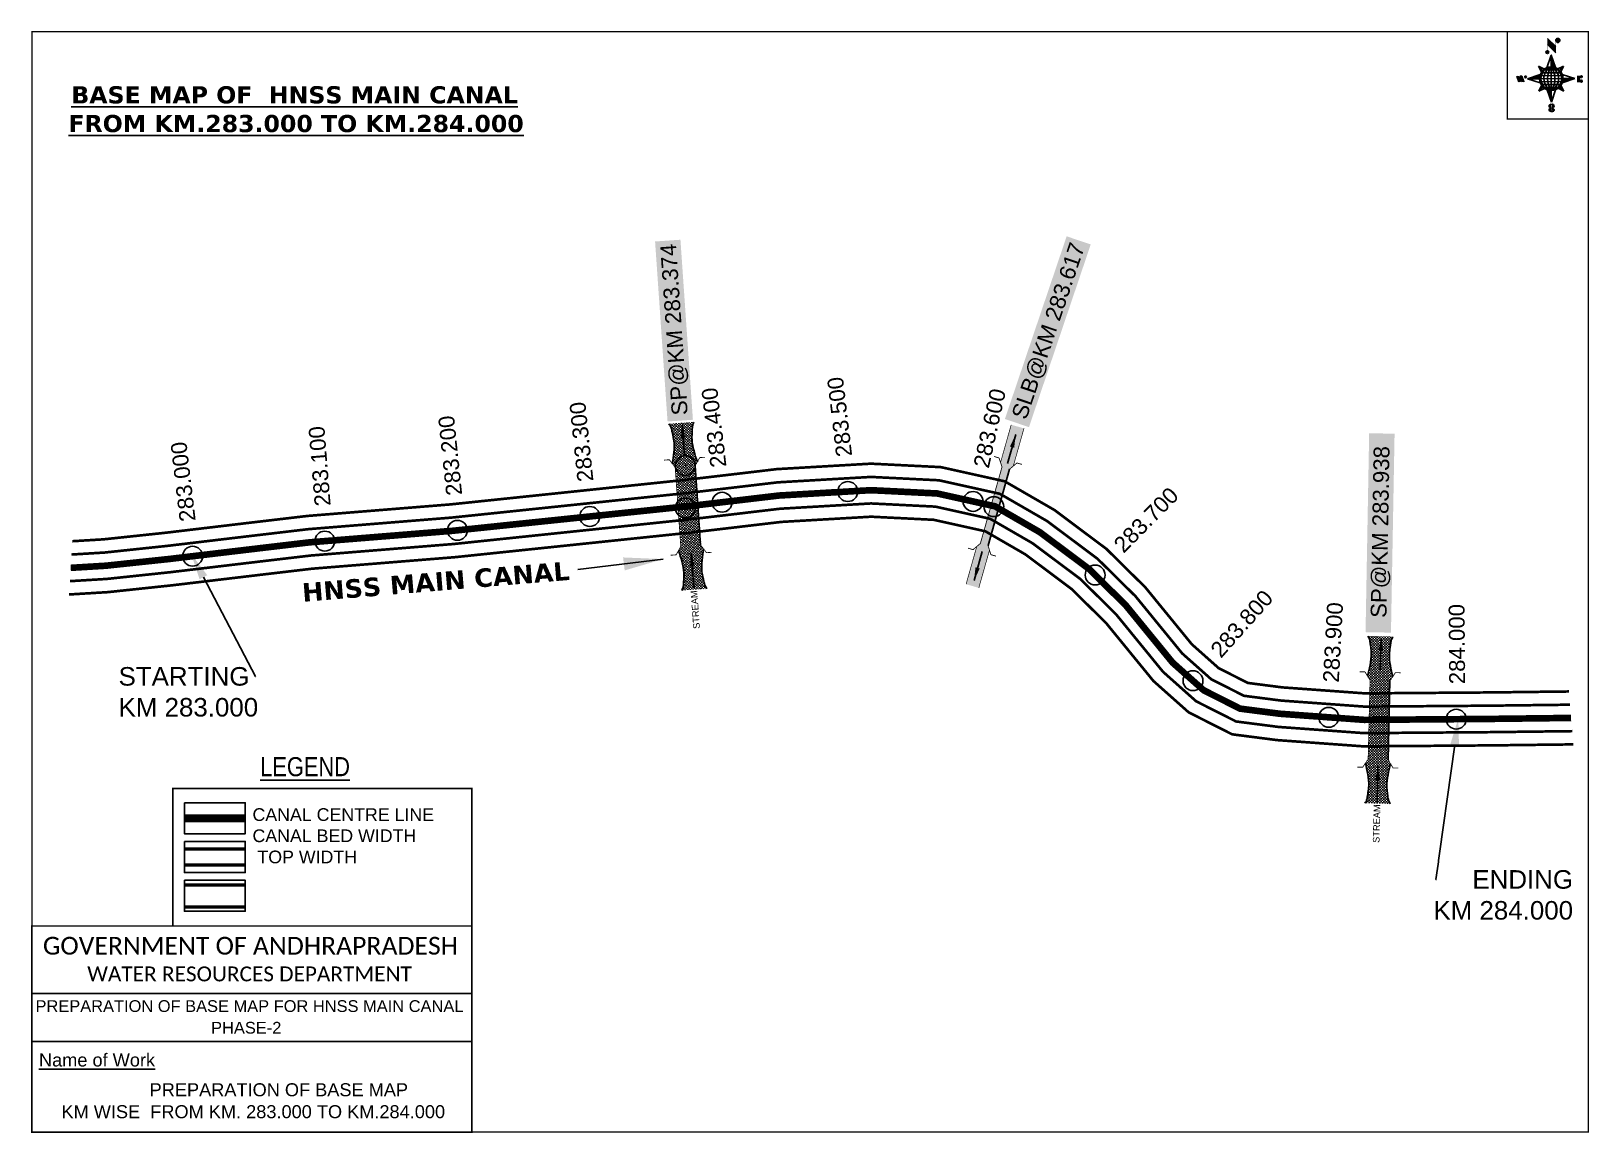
# Model space of a CAD drawing. Header units: inches. Extents: x 771834 to 773010, y 1592692 to 1593524.
import ezdxf
from ezdxf import colors
from ezdxf.entities.mleader import LeaderData, LeaderLine
from ezdxf.enums import TextEntityAlignment as Align
from ezdxf.math import Vec2, Vec3

# ---------------------------------------------------------------- set-up
doc = ezdxf.new("R2010")
doc.units = ezdxf.units.IN
doc.header["$LTSCALE"] = 15
doc.header["$MEASUREMENT"] = 0
doc.header["$PDMODE"] = 32
doc.header["$PDSIZE"] = 15
doc.linetypes.add('ACAD_ISO02W100', pattern=[15, 12, -3])
doc.linetypes.add('HIDDEN2', pattern=[0.1875, 0.125, -0.0625])
for name, color, linetype in [('AQUADUCT', 1, 'Continuous'), ('bord', 1, 'Continuous'), ('CANAL1', 7, 'Continuous'), ('CSMark', 72, 'Continuous'), ('DCBMS', 232, 'Continuous'), ('PAGE', 7, 'Continuous'), ('STRUCTURE', 5, 'Continuous'), ('TEXT', 6, 'Continuous')]:
    doc.layers.add(name, color=color, linetype=linetype)
doc.styles.add('ARIALN', font='ARIALN.TTF')
doc.styles.get("Standard").update_dxf_attribs({"font": 'arial.ttf'})
doc.dimstyles.get("Standard").update_dxf_attribs({"dimtxt": 20, "dimasz": 0.18, "dimexe": 0.18, "dimexo": 0.0625, "dimgap": 0.09, "dimtad": 0, "dimtih": 1, "dimtoh": 1, "dimdec": 4, "dimzin": 0, "dimdsep": 46, "dimtxsty": 'Standard', "dimcen": 0.09, "dimadec": 0, "dimazin": 0, "dimtfac": 1, "dimtdec": 4, "dimtofl": 0, "dimtmove": 0, "dimatfit": 3, "dimfxl": 1, "dimtolj": 1, "dimtzin": 0, "dimarcsym": 0})
pattern_1 = [(267.2971131487395, (-8720374.9383359, 50637915.13839893), (10.53672553373347, -0.4974314379093613), [])]
pattern_2 = [(357.2971131487395, (-8720374.9383359, 50637915.13839893), (0.4974314379093601, 10.53672553373348), [])]

# ---------------------------------------------------------------- blocks, each defined once
blk = doc.blocks.new('*X26')
at = {"color": 0, "linetype": 'Continuous'}
for p, q in [((6321.563175437702, 239.2074203663178), (6322.581924588794, 240.2261695174094)), ((6321.571094283617, 239.3921159075293), (6322.524536642279, 240.3455582661906)), ((6321.579013129532, 239.5768114487408), (6322.467148695763, 240.4649470149719)), ((6321.586931975447, 239.7615069899523), (6322.409760749248, 240.5843357637531)), ((6321.594850821361, 239.9462025311638), (6322.352372802732, 240.7037245125344)), ((6321.602769667276, 240.1308980723753), (6322.294984856217, 240.8231132613157)), ((6321.610688513191, 240.3155936135868), (6322.322610836808, 241.0275159372032)), ((6321.618607359106, 240.5002891547983), (6322.339575221931, 241.2212570176224)), ((6321.670405508729, 239.1378737420482), (6322.639312535309, 240.1067807686281)), ((6321.756101028845, 239.046792566867), (6322.694551492757, 239.9852430307802)), ((6321.767025283511, 240.8254837745006), (6322.356539607053, 241.4149980980416)), ((6321.841796548961, 238.9557113916858), (6322.784401525116, 239.8983163678416)), ((6321.927492069076, 238.8646302165046), (6322.874251557474, 239.8113897049031)), ((6322.013187589191, 238.7735490413234), (6322.964101589832, 239.7244630419646)), ((6322.075863133939, 241.3110983202248), (6322.373503992176, 241.6087391784607)), ((6322.098883109306, 238.6824678661422), (6323.053951622191, 239.637536379026)), ((6322.184578629423, 238.591386690961), (6323.143801654548, 239.5506097160875)), ((6322.270274149538, 238.5003055157798), (6323.233651686906, 239.463683053149)), ((6322.405772691616, 238.4590273625623), (6323.316199320379, 239.3694539913255)), ((6322.536564177177, 238.4130421528257), (6323.436926723143, 239.3134046987925)), ((6322.667355662737, 238.3670569430892), (6323.557654125907, 239.2573554062594)), ((6322.798147148297, 238.3210717333527), (6323.67838152867, 239.2013061137264)), ((6322.928938633857, 238.2750865236161), (6323.799108931434, 239.1452568211934)), ((6323.059730119417, 238.2291013138795), (6323.919836334197, 239.0892075286604)), ((6323.190521604977, 238.183116104143), (6324.040563736961, 239.0331582361274)), ((6323.334898284248, 238.1507160881169), (6324.161291139725, 238.9771089435944)), ((6323.500484499982, 238.1395256085544), (6324.282018542488, 238.9210596510615)), ((6323.666070715716, 238.1283351289918), (6324.389078986148, 238.8513433994243)), ((6323.83165693145, 238.1171446494292), (6324.558435473549, 238.8439231915289)), ((6324.097210919775, 238.2059219424567), (6324.727791960951, 238.8365029836336)), ((6324.341779298861, 238.2737136262468), (6324.897148448353, 238.8290827757383)), ((6324.586347677948, 238.341505310037), (6325.066504935754, 238.821662567843)), ((6324.830916057034, 238.4092969938271), (6325.235861423155, 238.8142423599477)), ((6325.075484436121, 238.4770886776172), (6325.405217910557, 238.8068221520524)), ((6325.401209342145, 238.6260368883443), (6325.574574397958, 238.7994019441571))]:
    blk.add_line(p, q, dxfattribs=at)
blk = doc.blocks.new('*X25')
at = {"color": 0, "linetype": 'Continuous'}
for p, q in [((6324.425409812192, 240.3018877878409), (6324.530098087213, 240.4065760628617)), ((6324.560821561592, 240.2605228419445), (6324.762767368324, 240.4624686486762)), ((6324.696233310992, 240.2191578960481), (6324.995436649435, 240.5183612344908)), ((6324.831645060392, 240.1777929501517), (6325.228105930546, 240.5742538203053)), ((6324.967056809793, 240.1364280042552), (6325.451206401633, 240.6205775960956)), ((6325.102468559193, 240.0950630583588), (6325.626700194168, 240.619294693334)), ((6325.231508829004, 240.0473266328736), (6325.802193986703, 240.6180117905725)), ((6325.335045025791, 239.9740861343645), (6325.976788801136, 240.6158299097086)), ((6325.438581222579, 239.9008456358553), (6326.100204563527, 240.5624689768027)), ((6325.542117419366, 239.8276051373462), (6326.223620325917, 240.5091080438968)), ((6325.645653616154, 239.754364638837), (6326.347036088308, 240.455747110991)), ((6325.749189812941, 239.6811241403279), (6326.470451850699, 240.4023861780851)), ((6325.852726009729, 239.6078836418188), (6326.593867613089, 240.3490252451792)), ((6325.951486090436, 239.5298670272285), (6326.71728337548, 240.2956643122733)), ((6326.036566250415, 239.4381704919113), (6326.840699137871, 240.2423033793674)), ((6326.121646410395, 239.346473956594), (6326.964114900262, 240.1889424464615)), ((6326.206726570374, 239.2547774212767), (6327.055858370612, 240.1039092215148)), ((6326.291806730354, 239.1630808859595), (6327.135785134496, 240.0070592901021)), ((6326.376886890333, 239.0713843506422), (6327.21571189838, 239.9102093586895)), ((6326.461967050313, 238.9796878153249), (6327.295638662264, 239.8133594272769)), ((6326.547047210292, 238.8879912800077), (6327.375565426148, 239.7165094958642)), ((6326.632127370272, 238.7962947446904), (6327.455492190032, 239.6196595644516)), ((6326.717207530251, 238.7045982093731), (6327.535418953916, 239.5228096330389)), ((6326.788410008449, 236.4777036487165), (6327.354219516036, 237.0435131563033)), ((6326.792225928501, 238.6028399123283), (6327.6153457178, 239.4259597016263)), ((6326.838137672734, 238.4719749612643), (6327.695272481684, 239.3291097702136)), ((6326.884049416966, 238.3411100102004), (6327.775199245568, 239.2322598388009)), ((6326.916746160023, 236.7828164955863), (6327.582476853365, 237.4485471889285)), ((6326.9299611612, 238.2102450591364), (6327.853734496604, 239.1340183945408)), ((6326.975872905432, 238.0793801080725), (6327.849127438164, 238.952634640804)), ((6327.003134980726, 237.9298654880686), (6327.844520379724, 238.7712508870673)), ((6327.012515933215, 237.7624697452613), (6327.839913321284, 238.5898671333306)), ((6327.021896885704, 237.5950740024541), (6327.835306262844, 238.4084833795939)), ((6327.031277838193, 237.4276782596467), (6327.830699204404, 238.2270996258572)), ((6327.040658790683, 237.2602825168395), (6327.826092145964, 238.0457158721205)), ((6327.045082311595, 237.087929342456), (6327.810734190693, 237.8535812215537))]:
    blk.add_line(p, q, dxfattribs=at)
blk = doc.blocks.new('H')
at = {"layer": 'bord', "extrusion": (0.0004278845142637609, 0.00479197890903182, 0.9999884268595202)}
h = blk.add_hatch(dxfattribs=at)
h.set_pattern_fill('LINE', color=8, scale=84.38768555040302, angle=-2.702886851260515, style=0)
h.set_pattern_definition(pattern_2)
h.paths.add_polyline_path([(-492.4668010775931, 785.5898788240738, -0.090992046448718), (-447.9625593584497, 775.2324968557805), (-486.4976985411486, 912.0312741750386)])
h = blk.add_hatch(dxfattribs=at)
h.set_pattern_fill('LINE', color=8, scale=84.38768555040302, angle=-92.70288685126052, style=0)
h.set_pattern_definition(pattern_1)
h.paths.add_polyline_path([(-624.8772989658173, 665.1175860036165, -0.09099204644210665), (-614.5199170010164, 709.6218277204316), (-751.3186943142209, 671.0866885515861)])
h = blk.add_hatch(dxfattribs=at)
h.set_pattern_fill('LINE', color=8, scale=84.38768555040302, angle=-2.702886851260515, style=0)
h.set_pattern_definition(pattern_2)
h.paths.add_polyline_path([(-504.4050061509479, 532.7070881242398, -0.090992046448718), (-548.909247870557, 543.064470092766), (-510.3741086877417, 406.2656927765347)])
h = blk.add_hatch(dxfattribs=at)
h.set_pattern_fill('LINE', color=8, scale=84.38768555040302, angle=-92.70288685126052, style=0)
h.set_pattern_definition(pattern_1)
h.paths.add_polyline_path([(-245.5531129193259, 647.210278397426), (-371.9945082624909, 653.17938094493, -0.09099204644878103), (-382.3518902289215, 608.6751392250881)])
at = {"layer": 'bord', "extrusion": (0.0004278845142637604, 0.00479197890903182, 0.9999884268595203)}
for p, q in [((-519.3860571105615, 1020.408509141766, -1216.824464901347), (-434.678793075087, 927.3084467682056, -1216.414571548796)), ((-516.2384251924814, 1087.08582315594, -1217.145331720205), (-431.5311611755169, 993.9857607749291, -1216.735438367611)), ((-538.2690597721958, 773.6536562892143, -1215.633927328097), (-487.0181812191731, 906.212239655666, -1216.291082326422)), ((-487.0181812191731, 906.212239655666, -1216.291082326422), (-492.9870239489828, 779.7722960542887, -1215.682623766277)), ((-487.0181812191731, 906.212239655666, -1216.291082326422), (-448.4827650671941, 769.4150330077391, -1215.652034309381)), ((-864.6667208376457, 700.9117660832126, -1215.145683569252), (-846.8602190883248, 637.7003116968554, -1214.850391321915)), ((-846.885899517627, 700.0723706756253, -1215.149269383754), (-829.079397758178, 636.8609162860084, -1214.853977136408)), ((-829.1050781964441, 699.2329752675723, -1215.152855198257), (-811.2985764592304, 636.0215208844747, -1214.857562950931)), ((-829.1050781964441, 699.2329752675723, -1215.152855198257), (-811.3242568973801, 698.393579858588, -1215.156441012743)), ((-811.3242568973801, 698.393579858588, -1215.156441012743), (-793.5177551378147, 635.1821254740935, -1214.861148765422)), ((-751.8386587080895, 665.2704204607289, -1215.023166955395), (-615.0399729244527, 703.8051171880215, -1215.266361263119)), ((-626.736305744329, 793.7732813858893, -1215.692487060367), (-566.811349663476, 760.1895317081362, -1215.557193835181)), ((-626.736305744329, 793.7732813858893, -1215.692487060367), (-584.1428260545363, 746.9596384149045, -1215.486379775655)), ((-598.946746484784, 730.9517588270828, -1215.4033350249), (-626.736305744329, 793.7732813858893, -1215.692487060367)), ((-421.3357812265749, 753.3219341966324, -1215.586531535218), (-358.5136001041974, 781.1110481221694, -1215.746578873753)), ((-358.5136001041974, 781.1110481221694, -1215.746578873753), (-405.3276889660046, 738.5181495659053, -1215.522440984547)), ((-358.5136001041974, 781.1110481221694, -1215.746578873753), (-392.0976094479556, 721.1868434431963, -1215.445049781629)), ((-378.6332729603746, 692.6448510554619, -1215.314036820931), (-246.0730746499612, 641.3942844460253, -1215.12516345687)), ((-213.4791469212505, 669.2951450282708, -1215.272811938016), (-216.710715676134, 600.8397693103179, -1214.943388670676)), ((-751.8386587080895, 665.2704204607289, -1215.023166955395), (-625.3972626964678, 659.3013864478562, -1215.048666080719)), ((-619.2784603905748, 614.0198538512923, -1214.834293591338), (-751.8386587080895, 665.2704204607289, -1215.023166955395)), ((-639.398133254319, 525.5536567845847, -1214.401751538512), (-605.8141239105607, 585.4778614635579, -1214.703280630637)), ((-639.398133254319, 525.5536567845847, -1214.401751538512), (-592.5840443923953, 568.1465553403832, -1214.625889427719)), ((-576.5759521321743, 553.3427707091905, -1214.561798877043), (-639.398133254319, 525.5536567845847, -1214.401751538512)), ((-510.8935521394596, 400.4524652508553, -1213.857248085843), (-549.4289682914387, 537.2496718976181, -1214.496296102879)), ((-459.6426735860878, 533.0110486173071, -1214.514403084168), (-510.8935521394596, 400.4524652508553, -1213.857248085843)), ((-504.9247094094171, 526.8924088519998, -1214.465706645989), (-510.8935521394596, 400.4524652508553, -1213.857248085843)), ((-371.1754276144202, 512.8914235194679, -1214.455843351893), (-431.1003836950404, 546.475173198618, -1214.591136577086)), ((-371.1754276144202, 512.8914235194679, -1214.455843351893), (-413.7689073036308, 559.7050664918497, -1214.661950636613)), ((-398.9649868734996, 575.7129460782744, -1214.74499538736), (-371.1754276144202, 512.8914235194679, -1214.455843351893)), ((-246.0730746499612, 641.3942844460253, -1215.12516345687), (-382.8717604242847, 602.859587718267, -1214.881969149149)), ((-372.5144706616993, 647.363318458898, -1215.099664331546), (-246.0730746499612, 641.3942844460253, -1215.12516345687)), ((-197.1518122339039, 599.9164343632292, -1214.947333066632), (-193.9202434780891, 668.3718100786209, -1215.276756333961))]:
    blk.add_line(p, q, dxfattribs=at)
at = {"layer": 'bord', "color": 8, "linetype": 'ByBlock', "extrusion": (0.0004278845142637604, 0.00479197890903182, 0.9999884268595203)}
for p, q in [((-375.037429585529, 679.1629559395369, -1215.250969739694), (-619.8901498829364, 690.7217333998997, -1215.201589898729)), ((-386.4701403837535, 711.3830894059502, -1215.400477790083), (-605.4730712235323, 721.7215742594562, -1215.35631111762)), ((-410.8462962137419, 744.2142448802479, -1215.547375515144), (-578.1125475389999, 752.110393114388, -1215.51364266185)), ((-492.9872379411827, 779.772306161467, -1215.682623723144), (-504.9247094094171, 526.8924088519998, -1214.465706645989)), ((-372.5145726100891, 647.3634304928128, -1215.099664824794), (-625.3973747401615, 659.3012845208868, -1215.048665544341)), ((-378.0217974673142, 615.9429816137999, -1214.946740470406), (-622.87451776542, 627.5017590741627, -1214.897360629442)), ((-392.4388761268347, 584.9431407540105, -1214.792019251512), (-611.441806967312, 595.2816256079823, -1214.747852579053)), ((-419.7993998112506, 554.5543218990788, -1214.634687707282), (-587.06565113744, 562.4504701336846, -1214.600954853988))]:
    blk.add_line(p, q, dxfattribs=at)
at = {"layer": 'bord', "extrusion": (0.0004278845142637604, 0.00479197890903182, 0.9999884268595203)}
for points, const_width, elevation in [([(-522.0131121619479, 959.550775259228), (-515.7175743466119, 1092.906934415961)], 1.60540055982536, -1212.142843617219), ([(-434.158262363472, 933.1277235058805), (-427.8627245295095, 1066.483882669366)], 1.60540055982536, -1212.142843617219), ([(-870.0736340994383, 707.00824508073), (-846.3658724653925, 705.889038352192)], 0.6421602239301444, -1212.142843617219), ([(-828.5594987093612, 642.676858191162), (-820.953748198869, 677.9586989512691)], 0.6421602239301444, -1212.142843617223), ([(-792.9978562549747, 640.9980480956772), (-781.589230506466, 693.9208092413096)], 0.6421602239301444, -1212.142843617218), ([(-222.7385766651839, 675.5731321041832), (-173.8413183107752, 673.2647682324088)], 0.7063762463231584, -1212.142843617221), ([(-828.5594987093612, 642.6768581911618), (-855.2307305332708, 643.935965762368)], 0.6421602239301444, -1212.142843617219), ([(-810.7786774830411, 641.8374531447001), (-784.1074456587239, 640.5783455765209)], 0.6421602239301444, -1212.142843617222), ([(-177.0730277270245, 604.8086065300355), (-225.9702860934822, 607.1169704015771)], 0.7063762463231584, -1212.142843617222), ([(-194.785239975681, 644.8497587676384), (-185.0057882997701, 644.3880859934699)], 0.7063762463231584, -1212.14284361722)]:
    blk.add_lwpolyline(points, dxfattribs=dict(at, const_width=const_width, elevation=elevation))
for points, const_width, elevation in [([(-413.6616245851993, 1073.140134249887, 1), (-397.6117714248124, 1057.729118476532, 1)], 22.25077962579039, -1212.14284361722), ([(-530.3419430367337, 949.5474510251247, 1), (-519.6420409089901, 939.2734405104861, 1)], 14.83385308386026, -1212.142843617223), ([(-775.9087905502321, 696.5833098740303, 1), (-769.4888492682775, 690.418903565154, 1)], 8.900311850316152, -1212.142843617216), ([(-180.1423226412179, 617.9784816729323, 1), (-173.0803872516442, 611.1976347345654, 1)], 9.790343035347762, -1212.142843617219), ([(-177.8339587833615, 666.8757400336997, 1), (-170.7720233739972, 660.0948930920731, 1)], 9.790343035347762, -1212.142843617223), ([(-489.8397168474219, 361.7280028313068, 1), (-498.0671858660056, 369.1142257457323, 1)], 11.05656073458609, -1212.142843617215), ([(-525.1949096693778, 321.5505605205689, 1), (-533.4223786795214, 328.9367834347616, 1)], 11.05656073458609, -1212.142843617218)]:
    blk.add_lwpolyline(points, format="xyb", close=True, dxfattribs=dict(at, const_width=const_width, elevation=elevation))
for points, elevation in [([(-537.0436544864716, 317.3909783906986), (-530.686771839954, 310.4778530870033), (-519.7848077441001, 306.8033377354246), (-504.8555995545785, 306.8996049665207), (-493.8614930827366, 309.9751672386152), (-486.3299612487816, 317.6739007300386), (-486.5193926708707, 325.7780890813514), (-490.6180678635317, 333.2605072774198), (-493.5031616341619, 336.2254691210802), (-502.816804350885, 340.8534958871466), (-522.4580017436219, 347.2728260433129), (-530.4257294404489, 351.5824209563287), (-533.6858260648524, 354.5525017987891), (-537.4013079778782, 362.629807892173), (-536.9549017110166, 373.3508360361672), (-530.0284934418471, 380.6827556172281), (-520.0052991440441, 384.0716307398478), (-503.5000552259427, 384.2213990291513), (-492.5323047870551, 379.8708521119993), (-487.1463343054379, 373.2710396641844)], -1212.142843617219), ([(-522.4539065143929, 347.5728294925347), (-526.1949835211592, 353.7751140225195), (-527.7518298353394, 360.6227161141025), (-527.9156661629893, 370.6019260344024), (-525.8991041315983, 375.4503632916039), (-521.3202371541029, 381.1640017041664), (-514.5251386848048, 384.3718976443916)], -1212.142843617221), ([(-504.8555995545785, 306.8996049665207), (-499.0047943263154, 312.3708361831504), (-496.9585419834797, 319.3942984564654), (-497.4612851235933, 326.5275708001649), (-501.2415295758961, 335.3559093211365), (-509.2361390522836, 343.1915685721062)], -1212.142843617219)]:
    blk.add_lwpolyline(points, dxfattribs=dict(at, elevation=elevation))
for centre, radius in [((-405.6366979898718, 1065.434626361347, -1212.142843617228), 22.25077962579068), ((-524.9919919744626, 944.4104457636145, -1212.142843617225), 14.83385308386045), ((-772.6988199003781, 693.5011067149355, -1212.142843617225), 8.900311850316273), ((-498.4359036135794, 659.1484834742021, -1212.142843617229), 126.5822129822759), ((-176.6113549475952, 614.5880582008385, -1212.142843617227), 9.7903430353479), ((-174.3029910778062, 663.4853165630027, -1212.142843617225), 9.7903430353479), ((-493.9534513636986, 365.4211142832808, -1212.142843617226), 11.05656073458623), ((-529.3086441806488, 325.2436719765011, -1212.142843617227), 11.05656073458623)]:
    blk.add_circle(centre, radius, dxfattribs=at)
at = {"layer": 'bord', "color": 8, "linetype": 'ByBlock', "extrusion": (0.0004278845142637604, 0.00479197890903182, 0.9999884268595203)}
for centre, radius, start, end in [((-481.5018944916621, 658.3490694805806, -1212.142843617225), 127.7124113124745, 94.925359787212, 259.6690604518324), ((-436.7958279077627, 656.2386032006533, -1212.142843617224), 140.8227119427793, 113.2864437035868, 241.3079765329169), ((-315.8862391595549, 650.5307512261786, -1212.142843617227), 222.3100112361417, 142.5891607921548, 212.0052594442485), ((-560.0761933124097, 662.0583738566748, -1212.142843617224), 140.8227119427793, 293.2864437035868, 61.30797653291689), ((-680.9857820597445, 667.7662258302183, -1212.142843617228), 222.3100112361417, 322.5891607921548, 32.00525944424854), ((-515.3701267285685, 659.9479075753505, -1212.142843617227), 127.7124113124745, 274.925359787212, 79.66906045183244)]:
    blk.add_arc(centre, radius, start, end, dxfattribs=at)
at = {"layer": 'bord', "extrusion": (0.0004278845142637604, 0.00479197890903182, 0.9999884268595203)}
for points in [[(-515.7175743148887, 1092.906934417125, -1212.142843617227), (-431.0104934413977, 999.8058030862261, -1212.142843617227), (-518.8653432401063, 1026.22885483189, -1212.142843617227), (-434.1582623484545, 933.1277235084416, -1212.142843617227)], [(-864.1466936911305, 706.7284433981881, -1212.142843617225), (-846.3658724649268, 705.889038353589, -1212.142843617225), (-846.34031992468, 643.5162632348297, -1212.142843617225), (-828.5594986876497, 642.6768581867381, -1212.142843617225)], [(-828.5850512369768, 705.049633307593, -1212.142843617229), (-810.804230031204, 704.2102282608984, -1212.142843617229), (-810.778677482168, 641.8374531481927, -1212.142843617229), (-792.9978562541016, 640.9980480994025, -1212.142843617229)], [(-193.4002216503151, 674.1881137788835, -1212.142843617225), (-196.6319310673212, 605.7319520774413, -1212.142843617225), (-212.9591249906118, 675.1114593302475, -1212.142843617225), (-216.1908344065701, 606.6552976257785, -1212.142843617225)]]:
    blk.add_solid(points, dxfattribs=at)
at = {"layer": 'bord', "extrusion": (0.0004278845142637604, 0.00479197890903182, 0.9999884268595203), "xscale": 7.977342409717546, "yscale": 7.977342408231451, "zscale": 7.977342408476333, "rotation": 138.0840426661453}
for name, p in [('*X25', (38300.50170925955, -31929.38484708802, -1212.14284361722)), ('*X26', (38314.39702652739, -31950.87734303279, -1212.142843617221))]:
    blk.add_blockref(name, p, dxfattribs=at)
blk = doc.blocks.new('SP')
at = {"layer": 'STRUCTURE'}
h = blk.add_hatch(dxfattribs=at)
h.set_pattern_fill('DASH', color=256, scale=8, style=0)
h.set_pattern_definition([(0, (0, 0), (1, 1), [1, -1])])
edge = h.paths.add_edge_path()
edge.add_spline(control_points=[(769825.6998846318, 1706742.149716115), (769825.2538849328, 1706741.843835173), (769823.8040903579, 1706740.84951941), (769820.9116115965, 1706740.271124796), (769817.0237254978, 1706739.724816793), (769811.4058651323, 1706738.909695662), (769803.9999883493, 1706739.727929385), (769798.3893081942, 1706740.999362314), (769795.6105873373, 1706741.629046613)], knot_values=[0, 0, 0, 0, 1.613557225511201, 5.245130249365884, 8.62497580946186, 13.47012412667009, 22.1902159530602, 30.74637742218671, 30.74637742218671, 30.74637742218671, 30.74637742218671], degree=3, periodic=0)
edge.add_line((769795.6105873375, 1706741.629046612), (769792.6105873379, 1706739.629046612))
edge.add_line((769792.6105873379, 1706739.629046612), (769732.6105873376, 1706739.629046612))
edge.add_line((769732.6105873376, 1706739.629046612), (769729.6105873374, 1706741.629046612))
edge.add_spline(control_points=[(769729.6105873374, 1706741.629046612), (769726.8509375289, 1706740.920438928), (769721.2787648587, 1706739.489647107), (769713.899210699, 1706738.460716713), (769708.2604048095, 1706739.11542709), (769704.3585304887, 1706739.550728751), (769701.4507450095, 1706740.04646792), (769699.9732063155, 1706740.999068337), (769699.5186717048, 1706741.292116404)], knot_values=[0, 0, 0, 0, 8.556161469055684, 17.27625329548356, 22.12140161274031, 25.50124717275726, 29.13282019658805, 30.74637742212953, 30.74637742212953, 30.74637742212953, 30.74637742212953], degree=3, periodic=0)
edge.add_line((769699.5186717048, 1706741.292116404), (769699.5186717048, 1706722.106659352))
edge.add_spline(control_points=[(769699.5212900428, 1706722.10837711), (769699.9672897417, 1706722.414258052), (769701.4170843166, 1706723.408573815), (769704.3095630779, 1706723.986968429), (769708.1974491772, 1706724.533276432), (769713.8153095418, 1706725.348397563), (769721.2211863253, 1706724.530163841), (769726.8318664806, 1706723.258730911), (769729.6105873373, 1706722.629046612)], knot_values=[0, 0, 0, 0, 1.613557225511201, 5.245130249365884, 8.62497580946186, 13.47012412667009, 22.1902159530602, 30.74637742218671, 30.74637742218671, 30.74637742218671, 30.74637742218671], degree=3, periodic=0)
edge.add_line((769729.610587337, 1706722.629046612), (769732.6105873372, 1706724.629046612))
edge.add_line((769732.6105873372, 1706724.629046612), (769792.6105873372, 1706724.629046612))
edge.add_line((769792.6105873372, 1706724.629046612), (769795.6105873372, 1706722.629046612))
edge.add_spline(control_points=[(769795.6105873372, 1706722.629046612), (769798.3702371457, 1706723.337654297), (769803.9424098157, 1706724.768446117), (769811.3219639753, 1706725.797376512), (769816.9607698652, 1706725.142666135), (769820.8626441859, 1706724.707364474), (769823.7704296648, 1706724.211625304), (769825.247968359, 1706723.259024888), (769825.7025029698, 1706722.965976821)], knot_values=[0, 0, 0, 0, 8.556161469055684, 17.27625329548356, 22.12140161274031, 25.50124717275726, 29.13282019658805, 30.74637742212953, 30.74637742212953, 30.74637742212953, 30.74637742212953], degree=3, periodic=0)
edge.add_line((769825.7025029698, 1706722.965976821), (769825.6998846318, 1706742.149716115))
h.paths.add_polyline_path([(769764.1611842603, 1706732.129046612, -1), (769761.0599904143, 1706732.129046612, -1)], flags=0)
h.paths.add_polyline_path([(769761.0599904143, 1706732.129046612, 1), (769764.1611842603, 1706732.129046612, 1)], flags=16)
at = {"layer": 'STRUCTURE', "const_width": 0.6280741461245082}
for points in [[(769726.6105873373, 1706747.629046612), (769726.6105873373, 1706743.629046612), (769732.6105873373, 1706739.629046612), (769792.6105873373, 1706739.629046612), (769798.6105873373, 1706743.629046612), (769798.6105873373, 1706747.629046612)], [(769726.6105873373, 1706716.629046612), (769726.6105873373, 1706720.629046612), (769732.6105873373, 1706724.629046612), (769792.6105873373, 1706724.629046612), (769798.6105873373, 1706720.629046612), (769798.6105873373, 1706716.629046612)]]:
    blk.add_lwpolyline(points, dxfattribs=at)
at = {"layer": 'STRUCTURE', "color": 3}
blk.add_lwpolyline([(769732.6105873373, 1706724.629046612), (769792.6105873373, 1706724.629046612)], dxfattribs=at)
blk.add_lwpolyline([(769732.6105873373, 1706724.629046612), (769792.6105873373, 1706724.629046612)], dxfattribs=at)
at = {"layer": 'STRUCTURE', "color": 0}
blk.add_circle((769762.6105873373, 1706732.129046612), 1.550596922985278, dxfattribs=at)
at = {"layer": 'STRUCTURE'}
for points in [[(769699.5186717048, 1706741.292116404), (769700.9097938648, 1706740.474592058), (769704.4282628357, 1706739.575315278), (769707.783299273, 1706739.166553105), (769712.611174137, 1706738.757790932), (769721.284772164, 1706739.657067712), (769729.6105873374, 1706741.629046612)], [(769825.6998846318, 1706742.149716115), (769824.3326225362, 1706741.292883995), (769820.8412069769, 1706740.29371433), (769817.4991804758, 1706739.789517071), (769812.6849136075, 1706739.243351586), (769803.9892128682, 1706739.89511083), (769795.6105873373, 1706741.629046613)], [(769699.5212900428, 1706722.10837711), (769700.8885521383, 1706722.96520923), (769704.3799676977, 1706723.964378895), (769707.7219941987, 1706724.468576154), (769712.536261067, 1706725.014741639), (769721.2319618064, 1706724.362982395), (769729.6105873373, 1706722.629046612)], [(769825.7025029698, 1706722.965976821), (769824.3113808098, 1706723.783501166), (769820.7929118389, 1706724.682777947), (769817.4378754016, 1706725.09154012), (769812.6100005376, 1706725.500302293), (769803.9364025106, 1706724.601025512), (769795.6105873372, 1706722.629046612)]]:
    blk.add_spline(points, degree=3, dxfattribs=at)
at = {"layer": 'STRUCTURE', "color": 0}
blk.add_text('STREAM', height=5, dxfattribs=at).set_placement((769684.2926106098, 1706732.094091512), align=Align.MIDDLE_CENTER)
for points in [[(769727.4360020272, 1706732.129046612), (769700.7611537643, 1706732.129046612)], [(769824.3666876926, 1706732.129046612), (769800.5131945858, 1706732.129046612)]]:
    blk.add_leader(points, dimstyle='Standard', override={"dimasz": 10, "dimgap": 0.09, "dimtad": 0}, dxfattribs=at)
blk = doc.blocks.new('SLB')
at = {"layer": 'STRUCTURE'}
h = blk.add_hatch(dxfattribs=at)
h.set_pattern_fill('DOTS', color=6, scale=20, angle=320.3722479339738, style=0)
h.set_pattern_definition([(320.3722479339738, (-159.4326987297973, -72.95644191955216), (1.278624159801223, 0.5641323053793466), [0, -1.25])])
h.paths.add_polyline_path([(769699.5186717048, 1706871.072614055), (769699.5186717047, 1706861.072614055), (769729.1055765299, 1706861.072614055), (769732.1055765299, 1706863.072614055), (769792.1055765299, 1706863.072614054), (769795.1055765299, 1706861.072614054), (769824.692481355, 1706861.072614054), (769824.6924813552, 1706871.072614054), (769795.10557653, 1706871.072614054), (769792.10557653, 1706869.072614054), (769732.10557653, 1706869.072614055), (769729.10557653, 1706871.072614055)])
at = {"layer": 'STRUCTURE', "color": 6, "linetype": 'ACAD_ISO02W100', "ltscale": 0.5, "const_width": 0.5}
for points in [[(769699.5186717048, 1706871.072614055), (769729.10557653, 1706871.072614055)], [(769795.10557653, 1706871.072614054), (769824.6924813552, 1706871.072614054)], [(769699.5186717047, 1706861.072614055), (769729.1055765299, 1706861.072614055)], [(769795.1055765299, 1706861.072614054), (769824.692481355, 1706861.072614054)]]:
    blk.add_lwpolyline(points, dxfattribs=at)
at = {"layer": 'STRUCTURE', "color": 6, "const_width": 0.6280741461245082}
for points in [[(769726.10557653, 1706877.072614055), (769726.10557653, 1706873.072614055), (769732.10557653, 1706869.072614055), (769792.10557653, 1706869.072614054), (769798.10557653, 1706873.072614054), (769798.10557653, 1706877.072614054)], [(769726.1055765299, 1706855.072614055), (769726.1055765299, 1706859.072614055), (769732.1055765299, 1706863.072614055), (769792.1055765299, 1706863.072614054), (769798.1055765299, 1706859.072614054), (769798.1055765299, 1706855.072614054)]]:
    blk.add_lwpolyline(points, dxfattribs=at)
at = {"layer": 'STRUCTURE', "color": 6}
blk.add_lwpolyline([(769732.1055765299, 1706863.072614055), (769792.1055765299, 1706863.072614054)], dxfattribs=at)
blk.add_lwpolyline([(769732.1055765299, 1706863.072614055), (769792.1055765299, 1706863.072614054)], dxfattribs=at)
at = {"layer": 'STRUCTURE', "color": 0}
blk.add_circle((769762.10557653, 1706866.072614054), 1.244237561477348, dxfattribs=at)
for points in [[(769703.7546974146, 1706866.04706475), (769726.6638708343, 1706866.04706475)], [(769818.6333223742, 1706865.844362141), (769795.7241489545, 1706865.844362142)]]:
    blk.add_leader(points, dimstyle='Standard', override={"dimasz": 10, "dimgap": 0.09, "dimtad": 0}, dxfattribs=at)

msp = doc.modelspace()

# ---------------------------------------------------------------- linework, layer by layer
at = {"layer": 'CANAL1', "color": 200, "const_width": 2}
for points in [[(771865.0510886777, 1593138.878670075), (771888.6552793185, 1593140.303159832), (771935.5924532374, 1593145.286290559), (772001.509845868, 1593153.134323731), (772042.5726322709, 1593157.966895269), (772150.4412835513, 1593166.66661654), (772330.0698260551, 1593185.426968551), (772397.0854954984, 1593193.328977211), (772468.182509951, 1593197.456183494), (772520.9253340075, 1593194.841315673), (772569.237306312, 1593184.111386853), (772606.807669808, 1593162.421274852), (772645.9387612819, 1593133.132815948), (772675.4351752716, 1593104.001614281), (772710.4995302806, 1593061.077919379), (772730.8181057886, 1593042.995244926), (772752.8761575961, 1593031.834597275), (772778.9693852148, 1593028.47680208), (772841.368571734, 1593023.957681072), (772935.4563869168, 1593024.666555897), (772995.3652819105, 1593025.397238549)], [(771862.6433259363, 1593098.660590073), (771891.9732377474, 1593100.430621488), (771940.0685611444, 1593105.536708281), (772006.2119360662, 1593113.411646589), (772046.5193745173, 1593118.15532321), (772154.1270913368, 1593126.83399984), (772334.489548383, 1593145.671001669), (772400.5896718235, 1593153.465055689), (772468.3517165609, 1593157.398665826), (772515.5605023266, 1593155.058162887), (772554.5627329997, 1593146.395896807), (772584.7458071624, 1593128.970612668), (772619.7787477562, 1593102.749497892), (772645.8083433484, 1593077.042189919), (772681.5326937895, 1593033.310567921), (772708.1144240532, 1593009.653950134), (772740.9520015959, 1592993.039217525), (772774.9689713167, 1592988.66175916), (772840.0725159319, 1592983.946781088), (772935.8509815931, 1592984.668393583), (772998.600927786, 1592985.433727297)]]:
    msp.add_lwpolyline(points, dxfattribs=at)
at = {"layer": 'CANAL1', "color": 5, "const_width": 2}
for points in [[(771864.4491479923, 1593128.824150074), (771889.4847689257, 1593130.335025246), (771936.7114802141, 1593135.34889499), (772002.6853684175, 1593143.203654445), (772043.5593178325, 1593148.014002255), (772151.3627354976, 1593156.708462365), (772331.1747566371, 1593175.48797683), (772397.9615395797, 1593183.36299683), (772468.2248116034, 1593187.441804077), (772519.5841260873, 1593184.895527476), (772565.568662984, 1593174.682514342), (772601.2922041465, 1593154.058609306), (772639.3987579005, 1593125.536986434), (772668.0284672908, 1593097.261758191), (772703.2578211578, 1593054.136081515), (772725.1421853547, 1593034.659921228), (772749.895118596, 1593022.135752338), (772777.9692817404, 1593018.52304135), (772841.0445577835, 1593013.954956076), (772935.5550355859, 1593014.667015318), (772996.1741933794, 1593015.406360736)], [(771863.2452666217, 1593108.715110073), (771891.1437481402, 1593110.398756074), (771938.9495341677, 1593115.47410385), (772005.0364135166, 1593123.342315875), (772045.5326889557, 1593128.108216225), (772153.2056393904, 1593136.792154015), (772333.384617801, 1593155.60999339), (772399.7136277423, 1593163.43103607), (772468.3094149084, 1593167.413045243), (772516.9017102468, 1593165.003951083), (772558.2313763279, 1593155.824769319), (772590.2612728234, 1593137.333278214), (772626.3187511376, 1593110.345327406), (772653.2150513292, 1593083.78204601), (772688.7744029122, 1593040.252405785), (772713.7903444871, 1593017.989273832), (772743.9330405958, 1593002.738062462), (772775.9690747914, 1592998.61551989), (772840.3965298824, 1592993.949506084), (772935.752332924, 1592994.667934162), (772997.7920163171, 1592995.42460511)]]:
    msp.add_lwpolyline(points, dxfattribs=at)
at = {"layer": 'CANAL1', "color": 1, "linetype": 'HIDDEN2', "ltscale": 8, "const_width": 5}
msp.add_lwpolyline([(771863.847207307, 1593118.769630074), (771890.314258533, 1593120.36689066), (771937.8305071909, 1593125.41149942), (772003.8608909671, 1593133.27298516), (772044.5460033941, 1593138.06110924), (772152.284187444, 1593146.75030819), (772332.2796872191, 1593165.54898511), (772355.8039553519, 1593168.322798638), (772398.837583661, 1593173.39701645), (772468.2671132559, 1593177.42742466), (772518.242918167, 1593174.94973928), (772545.3043435268, 1593168.939486458), (772561.9000196559, 1593165.25364183), (772595.776738485, 1593145.69594376), (772632.858754519, 1593117.94115692), (772660.62175931, 1593090.5219021), (772696.016112035, 1593047.19424365), (772719.4662649209, 1593026.32459753), (772746.9140795959, 1593012.4369074), (772776.9691782659, 1593008.56928062), (772813.9723362412, 1593005.88940997), (772840.720543833, 1593003.95223108), (772935.653684255, 1593004.66747474), (772996.9831048482, 1593005.415482923)], dxfattribs=at)
at = {"layer": 'CANAL1', "color": 1, "linetype": 'HIDDEN2', "ltscale": 100, "const_width": 6, "elevation": -0.3553708883178652}
msp.add_lwpolyline([(771995.7355494059, 1592929.64692702), (771949.7017125129, 1592929.64692702)], dxfattribs=at)
at = {"layer": 'CANAL1', "color": 5, "const_width": 2.4, "elevation": -0.3553708883178652}
for points in [[(771995.7355494059, 1592906.380448736), (771949.7017125129, 1592906.380448736)], [(771995.7355494059, 1592894.380448736), (771949.7017125129, 1592894.380448736)]]:
    msp.add_lwpolyline(points, dxfattribs=at)
at = {"layer": 'CANAL1', "color": 200, "const_width": 2.4, "elevation": -0.3553708883178652}
for points in [[(771995.7355494059, 1592879.163930554), (771949.7017125129, 1592879.163930554)], [(771995.7355494059, 1592862.676555951), (771949.7017125129, 1592862.676555951)]]:
    msp.add_lwpolyline(points, dxfattribs=at)
at = {"layer": 'CSMark'}
msp.add_point((772328, 1593196), dxfattribs=at)
at = {"layer": 'CSMark', "color": 3}
for p in [(772450.7284717411, 1593176.409300453), (772355.7990668213, 1593168.322222217), (772355.8039553519, 1593168.322798638), (772545.2885482829, 1593168.942968323), (772545.3043435268, 1593168.939486458), (772255.8815347651, 1593157.569984596), (772155.9291790716, 1593147.130990041), (772055.766400005, 1593138.966046141), (771955.9261557312, 1593127.56594219), (772637.5151435354, 1593113.342421375), (772711.3725757508, 1593033.527639216), (772813.9723362412, 1593005.88940997), (772910.2003081233, 1593004.475704344)]:
    msp.add_point(p, dxfattribs=at)
at = {"layer": 'CSMark', "color": 2}
for p in [(772561, 1593165), (772328, 1593164)]:
    msp.add_point(p, dxfattribs=at)
at = {"layer": 'PAGE', "const_width": 1}
msp.add_lwpolyline([(771834.5874628614, 1592692.630198809), (773009.858891433, 1592692.630198809), (773009.858891433, 1593523.630198809), (771834.5874628614, 1593523.630198809), (771834.5874628614, 1592692.630198809)], dxfattribs=at)
at = {"layer": 'PAGE'}
for points, const_width in [([(773009.858891433, 1593523.630198809), (772948.7640984165, 1593523.630198809), (772948.7640984165, 1593457.88129257), (773009.858891433, 1593457.88129257)], 1), ([(771940.8938915696, 1592952.075046285), (772166.732145863, 1592952.075046285), (772166.732145863, 1592848.271944075), (771940.8938915696, 1592848.271944075)], 1.2), ([(771834.5874628614, 1592848.271944075), (772166.732145863, 1592848.271944075), (772166.732145863, 1592692.630198809), (771834.5874628614, 1592692.630198809)], 1.2)]:
    msp.add_lwpolyline(points, close=True, dxfattribs=dict(at, const_width=const_width))
at = {"layer": 'PAGE', "elevation": -0.3553708883178652}
for points in [[(771949.7017125129, 1592941.405712419), (771995.7355494059, 1592941.405712419), (771995.7355494059, 1592917.888141619), (771949.7017125129, 1592917.888141619)], [(771949.7017125129, 1592912.139234137), (771995.7355494059, 1592912.139234137), (771995.7355494059, 1592888.621663336), (771949.7017125129, 1592888.621663336)], [(771949.7017125129, 1592882.872755854), (771995.7355494059, 1592882.872755854), (771995.7355494059, 1592859.355185053), (771949.7017125129, 1592859.355185053)]]:
    msp.add_lwpolyline(points, close=True, dxfattribs=at)
at = {"layer": 'PAGE'}
for points in [[(771834.5874628614, 1592797.285123242), (772166.732145863, 1592797.285123242)], [(771834.5874628614, 1592760.925095092), (772166.732145863, 1592760.925095092)]]:
    msp.add_lwpolyline(points, dxfattribs=at)

# ---------------------------------------------------------------- block references
at = {"layer": 'AQUADUCT', "color": 1, "xscale": 0.0703495379661093, "yscale": 0.07034953800030053, "zscale": 0.07034953795990817, "rotation": 3.078330607406165}
msp.add_blockref('H', (773019.4763530354, 1593444.22181673, 85.37877273951607), dxfattribs=at)
at = {"layer": 'STRUCTURE', "color": 0}
for name, p, rotation in [('SP', (2529105.211841866, 945701.1636501027), 94.04461436770436), ('SLB', (2205327.204684379, 387715.5156584168), 74.19900533546564), ('SP', (2460465.055333445, 782182.7450182901), 88.6139497834066)]:
    msp.add_blockref(name, p, dxfattribs=dict(at, rotation=rotation))

# ---------------------------------------------------------------- texts
at = {"layer": 'CANAL1', "insert": (772037.1033158986, 1593106.935273084), "char_height": 14, "width": 205.1285829415715, "attachment_point": 1, "rotation": 4.699008908446645}
msp.add_mtext('\\pi0.96322;{\\fVerdana|b1|i0|c0|p34;HNSS MAIN CANAL}', dxfattribs=at)
at = {"layer": 'CSMark', "color": 1}
for s, rotation, p in [('283.400', 96.72485560236203, (772353.1513597444, 1593194.592915429)), ('283.500', 96.72485560236203, (772448.0807646641, 1593202.679993665)), ('283.300', 95.96233701968217, (772252.6821014145, 1593183.77942723)), ('283.600', 77.47804520474523, (772551.2593158843, 1593194.660185159)), ('283.200', 95.96233702085465, (772153.5552268386, 1593173.426645679)), ('283.100', 94.61098358996239, (772054.2310927345, 1593165.327943448)), ('283.000', 96.78959390945629, (771952.303177153, 1593153.721046363)), ('283.700', 45.35690960026715, (772654.688402445, 1593133.48661787)), ('283.800', 48.33226545597233, (772728.069951046, 1593054.00844473)), ('283.900', 86.89257684108212, (772815.4923202243, 1593032.245767327)), ('284.000', 90.43166710118096, (772910.9098502654, 1593030.881799438))]:
    msp.add_text(s, height=12, rotation=rotation, dxfattribs=at).set_placement(p, align=Align.MIDDLE_LEFT)
at = {"layer": 'PAGE', "extrusion": (0.000201441454039347, 0.004806825185374127, 0.9999884268595203), "style": 'ARIALN'}
msp.add_text('%%ULEGEND', height=14.4, rotation=359.9999445040718, dxfattribs=at).set_placement((772040.8315979814, 1592949.454867379, 7812.642644562577), align=Align.MIDDLE)
at = {"layer": 'PAGE', "extrusion": (0.000201441454039347, 0.004806825185374127, 0.9999884268595202)}
msp.add_text('PREPARATION OF BASE MAP FOR HNSS MAIN CANAL', height=8.877830072559751, rotation=359.9999445040718, dxfattribs=at).set_placement((771837.2754831876, 1592764.183523228, 7811.711061722688))
msp.add_text('PHASE-2', height=8.877830072559751, rotation=359.9999445040718, dxfattribs=at).set_placement((771996.3965556975, 1592752.271696415, 7811.660286134445), align=Align.MIDDLE_CENTER)
at = {"layer": 'PAGE', "extrusion": (0.000201441454039347, 0.004806825185374127, 0.9999884268595203)}
msp.add_text('%%UName of Work', height=9.8219646373423, rotation=359.9999445040718, dxfattribs=at).set_placement((771839.890609844, 1592723.009509396, 7810.37477293317))
for s, p in [('PREPARATION OF BASE MAP', (772021.0258643446, 1592705.441784688, 7810.452946085994)), ('KM WISE  FROM KM. 283.000 TO KM.284.000', (772001.713594804, 1592688.867375492, 7810.450725407412))]:
    msp.add_text(s, height=9.8219646373423, rotation=359.9999445040718, dxfattribs=at).set_placement(p, align=Align.MIDDLE_CENTER)
at = {"layer": 'PAGE', "extrusion": (0.000201441454039347, 0.004806825185374127, 0.9999884268595202), "insert": (772001.1432859282, 1592937.219114462, -0.3553708883789833), "char_height": 9.6, "width": 168.9258567496319, "attachment_point": 1, "text_direction": (0.9999999797106701, -9.685754780674108e-07, -0.00020143912546253)}
msp.add_mtext('CANAL CENTRE LINE CANAL BED WIDTH {\\H2.3717x; }\\P TOP WIDTH{\\H1.9152x; }', dxfattribs=at)
at = {"layer": 'PAGE', "extrusion": (0.000201441454039347, 0.004806825185374128, 0.9999884268595202), "insert": (771839.2790478151, 1592840.061222198, -1.317765563392366), "char_height": 10.05860156697303, "width": 321.2760849365663, "attachment_point": 1, "text_direction": (0.9999999797106702, -9.68575478067411e-07, -0.00020143912546253)}
msp.add_mtext('\\pi3.5885;{\\fCalibri|b0|i0|c0|p34;\\H1.3333x;GOVERNMENT OF ANDHRAPRADESH\\P\\pi37.073;\\H0.83998x;WATER RESOURCES DEPARTMENT}', dxfattribs=at)
at = {"layer": 'STRUCTURE', "color": 5, "char_height": 12, "attachment_point": 1, "bg_fill": 1, "box_fill_scale": 1.3, "bg_fill_color": 7, "bg_fill_true_color": 16777215, "bg_fill_transparency": 4390977}
for s, insert, width, rotation in [('\\pi0.43653;SP@KM 283.374', (772317.9373653869, 1593233.140303914), 129.0913506139153, 93.96215230218583), ('\\pi0.43653;SLB@KM 283.617', (772573.909177888, 1593233.445996489), 138.4637926330149, 71.32017448369189), ('\\pi7.3847;SP@KM 283.938', (772845.3955540052, 1593073.729148228), 143.0613758294419, 88.96256374355174)]:
    msp.add_mtext(s, dxfattribs=dict(at, insert=insert, width=width, rotation=rotation))
at = {"layer": 'TEXT', "color": 1, "insert": (771842.5388551864, 1593482.543847264), "char_height": 13, "width": 379.8257267044024, "attachment_point": 1}
msp.add_mtext('\\pi21.755;{\\fVerdana|b1|i0|c0|p34;\\LBASE MAP OF  HNSS MAIN CANAL \\P\\pi19.564;FROM KM.283.000 TO KM.284.000}', dxfattribs=at)

# ---------------------------------------------------------------- leaders
at = {"layer": 'CANAL1'}
msp.add_leader([(772311.389035785, 1593125.378784159), (772246.8259357375, 1593117.457350629)], dimstyle='Standard', override={"dimasz": 30, "dimgap": 0.09, "dimtad": 0}, dxfattribs=at)
at = {"layer": 'DCBMS', "color": 5}
ml = msp.add_multileader_mtext('Standard', dxfattribs=at)
ml.set_content('STARTING\\PKM 283.000', color=5)
ml.set_leader_properties()
ml.build(insert=Vec2(0, 0))
ml.multileader.update_dxf_attribs({"dogleg_length": 0.36, "arrow_head_size": 20})
ctx = ml.context
ctx.base_point, ctx.char_height, ctx.arrow_head_size, ctx.landing_gap_size, ctx.plane_origin = Vec3(771899.8914723572, 1593036.691405982), 14, 20, 0.09, Vec3(772070.7795972929, 1593109.466609268)
notes = []
notes.append((ctx, [(0, (1, 1, 0), (772003.5310630803, 1593036.691405982), (-1, 0), 0.36, [(0, [(771954.7658282818, 1593129.368704154)], 0, [])])]))
ctx.mtext.insert, ctx.mtext.flow_direction = Vec3(771899.9814723572, 1593043.815553322), 5
for ctx, leaders in notes:
    for number, flags, end, landing, length, lines in leaders:
        leader = LeaderData()
        leader.index, (leader.has_last_leader_line, leader.has_dogleg_vector, leader.attachment_direction) = number, flags
        leader.last_leader_point, leader.dogleg_vector, leader.dogleg_length = Vec3(end), Vec3(landing), length
        for number, points, colour, breaks in lines:
            line = LeaderLine()
            line.index, line.vertices, line.color, line.breaks = number, Vec3.list(points), colors.encode_raw_color(colour), breaks
            leader.lines.append(line)
        ctx.leaders.append(leader)

# ---------------------------------------------------------------- next in the draw order: leaders
ml = msp.add_multileader_mtext('Standard', dxfattribs=at)
ml.set_content('ENDING \\PKM 284.000', color=5)
ml.set_leader_properties()
ml.build(insert=Vec2(0, 0))
ml.multileader.update_dxf_attribs({"dogleg_length": 0.36, "arrow_head_size": 20})
ctx = ml.context
ctx.base_point, ctx.char_height, ctx.arrow_head_size, ctx.landing_gap_size, ctx.plane_origin = Vec3(772895.25037539, 1592883.318287565), 14, 20, 0.09, Vec3(773038.9362635915, 1593095.650850942)
ctx.text_align_type = 2
notes = []
notes.append((ctx, [(1, (1, 1, 0), (772894.8903753901, 1592883.318287565), (1, 0), 0.36, [(0, [(772911.7854017101, 1593005.016447071)], 0, [])])]))
ctx.mtext.insert, ctx.mtext.width, ctx.mtext.alignment, ctx.mtext.flow_direction = Vec3(772998.4399661131, 1592890.437660007), 109.0491573130537, 3, 5
ctx.mtext.has_bg_fill, ctx.mtext.bg_color, ctx.mtext.bg_scale_factor, ctx.mtext.bg_transparency, ctx.mtext.use_window_bg_color = 1, -1027028792, 1.5, 0, 1
for ctx, leaders in notes:
    for number, flags, end, landing, length, lines in leaders:
        leader = LeaderData()
        leader.index, (leader.has_last_leader_line, leader.has_dogleg_vector, leader.attachment_direction) = number, flags
        leader.last_leader_point, leader.dogleg_vector, leader.dogleg_length = Vec3(end), Vec3(landing), length
        for number, points, colour, breaks in lines:
            line = LeaderLine()
            line.index, line.vertices, line.color, line.breaks = number, Vec3.list(points), colors.encode_raw_color(colour), breaks
            leader.lines.append(line)
        ctx.leaders.append(leader)

doc.saveas('drawing.dxf')
